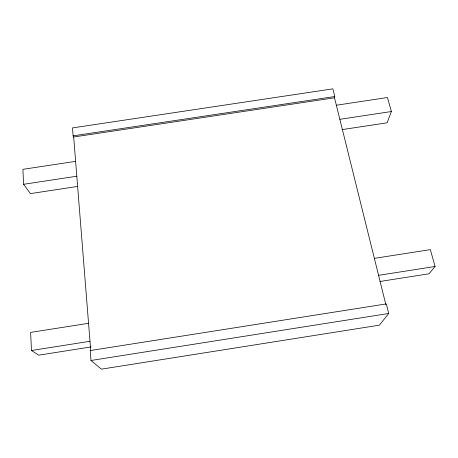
<?xml version="1.0" encoding="UTF-8"?>
<svg xmlns="http://www.w3.org/2000/svg" width="458" height="458" viewBox="0 0 458 458"><rect width="100%" height="100%" fill="white"/><g stroke="black" fill="none" stroke-linecap="round" stroke-linejoin="round"><path stroke-width="0.69" d="M385.836 304.576L334.5 97.789L334.775 96.529L332.869 88.846L72.478 127.914L73.114 135.86L73.675 136.999L90.724 350.376M336.344 105.226L387.439 97.531L391.39 111.523L387.102 122.801L342.017 129.631M388.722 313.472L379.396 325.163L101.39 369.154L90.993 360.48L90.203 350.559L386.34 303.9L388.722 313.472L90.993 360.48M374.363 258.364L430.348 249.633L435.1 266.487L428.986 273.792L379.905 281.487M91.039 346.929L38.678 355.173L31.482 350.49L30.623 332.388L88.56 323.308M378.577 275.332L435.1 266.487M31.482 350.49L89.997 341.29M339.842 119.309L391.39 111.523M75.622 161.359L22.9 169.328L23.61 184.293L30.405 193.614L77.74 186.417M23.61 184.293L76.807 176.227M73.114 135.86L334.775 96.529M73.675 136.999L334.5 97.789"/></g></svg>
